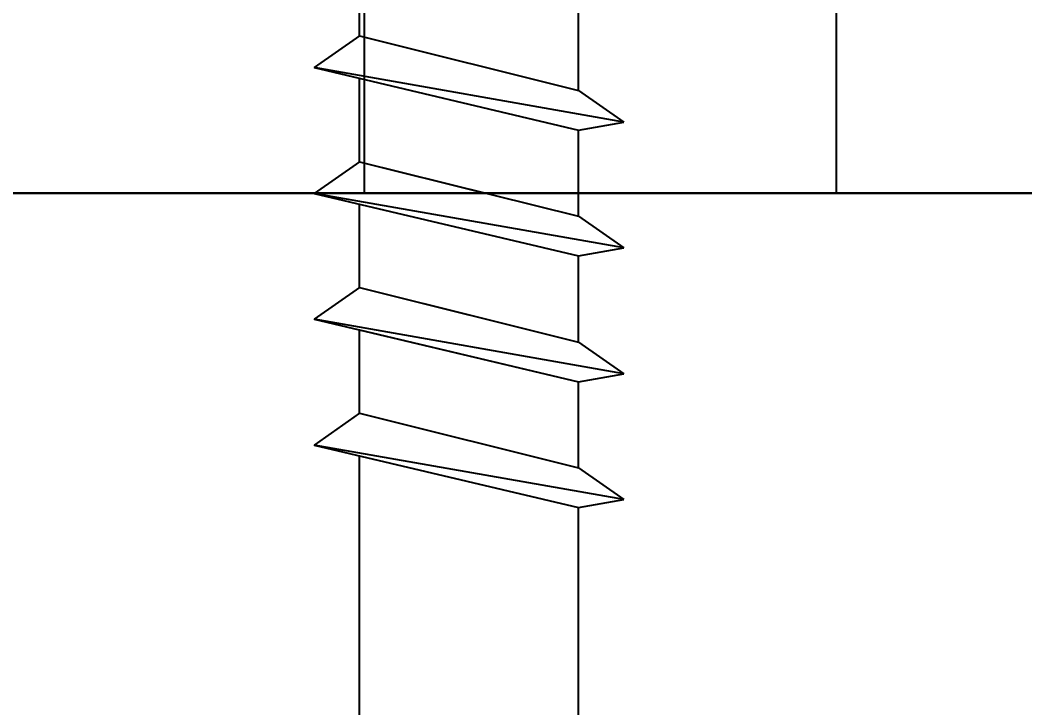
# Model space of a CAD drawing. Header units: inches. Extents: x -2661 to 42767, y -1222 to 9099.
# Drawn here: x -1096.398 to -1095.6, y 2641.67 to 2642.216 of the extents above; entities that cross this region are included whole.
import ezdxf
from ezdxf import colors
from ezdxf.entities.mleader import LeaderData, LeaderLine
from ezdxf.math import Vec2, Vec3

# ---------------------------------------------------------------- set-up
doc = ezdxf.new("R2010")
doc.units = ezdxf.units.IN
doc.header["$LTSCALE"] = 12
doc.header["$MEASUREMENT"] = 0
doc.layers.get('0').update_dxf_attribs({"linetype": 'CONTINUOUS'})
doc.layers.add('DESIGNER COMMENTS', color=221, linetype='CONTINUOUS', plot=False)
for name, color, linetype in [('S-ANNO-NOTE', 4, 'CONTINUOUS'), ('S-FASTENERS', 2, 'CONTINUOUS'), ('S-SIMPSON', 2, 'CONTINUOUS'), ('S-WOOD', 3, 'CONTINUOUS')]:
    doc.layers.add(name, color=color, linetype=linetype)
doc.styles.add('Arial', font='arial.ttf', dxfattribs={"width": 0.85})

# ---------------------------------------------------------------- blocks, each defined once
blk = doc.blocks.new('*U1284')
blk.add_lwpolyline([(1.5, -5.5), (0, -5.5), (0, 0), (1.5, 0)], close=True)
blk = doc.blocks.new('*U1147')
at = {"layer": 'S-WOOD'}
h = blk.add_hatch(dxfattribs=at)
h.set_pattern_fill('ANSI33', color=1, scale=3, angle=45, style=0)
h.set_pattern_definition([(90, (3.75, -8.375), (-0.75, 1e-16), []), (90, (4.125, -8), (-0.75, 1e-16), [0.375, -0.1875])])
h.paths.add_polyline_path([(5.25, -11.875), (0, -11.875), (0, 0), (5.25, 0)])
blk.add_lwpolyline([(5.25, -11.875), (0, -11.875), (0, 0), (5.25, 0)], close=True)
at = {"color": 4}
blk.add_lwpolyline([(0, 0), (5.25, 0), (5.25, -11.875), (0, -11.875)], close=True, dxfattribs=at)
blk = doc.blocks.new('SDS.25X6-f')
at = {"layer": 'S-SIMPSON'}
for p, q in [((0.087, -0.53156), (0.087, -2.75)), ((0.087, -0.53156), (0.087, -2.75)), ((-0.087, -0.536), (-0.087, -2.7912)), ((-0.087, -0.57493), (-0.087, -2.7912)), ((0.087, -2.68156), (0.087, -2.75)), ((0.087, -2.68156), (0.087, -2.75)), ((0.087, -2.68156), (0.087, -2.75)), ((0.087, -2.68156), (0.087, -2.75)), ((0.087, -2.68156), (0.087, -2.75)), ((0.087, -2.68156), (0.087, -2.75)), ((-0.087, -2.72493), (-0.087, -2.7912)), ((-0.087, -2.72493), (-0.087, -2.7912)), ((-0.087, -2.72493), (-0.087, -2.7912)), ((-0.087, -2.72493), (-0.087, -2.7912)), ((-0.087, -2.72493), (-0.087, -2.7912)), ((-0.087, -2.72493), (-0.087, -2.7912)), ((-0.087, -2.72493), (-0.087, -2.7912)), ((-0.087, -2.72493), (-0.087, -2.7912))]:
    blk.add_line(p, q, dxfattribs=at)
at = {"layer": 'S-SIMPSON', "color": 1}
for p, q in [((-0.123, -2.79972), (0.087, -2.75)), ((-0.123, -2.79972), (0.087, -2.75)), ((-0.123, -2.79972), (0.087, -2.75)), ((-0.123, -2.79972), (0.087, -2.75)), ((0.087, -2.75), (0.123, -2.75635)), ((0.087, -2.75), (0.123, -2.75635)), ((0.087, -2.75), (0.123, -2.75635)), ((0.087, -2.75), (0.123, -2.75635)), ((0.123, -2.75635), (-0.123, -2.79972)), ((0.123, -2.75635), (-0.123, -2.79972)), ((0.123, -2.75635), (-0.123, -2.79972)), ((0.123, -2.75635), (-0.123, -2.79972)), ((0.087, -2.78156), (0.123, -2.75635)), ((0.087, -2.78156), (0.123, -2.75635)), ((0.087, -2.78156), (0.123, -2.75635)), ((0.087, -2.78156), (0.123, -2.75635)), ((-0.087, -2.82493), (0.087, -2.78156)), ((-0.087, -2.82493), (0.087, -2.78156)), ((-0.087, -2.82493), (0.087, -2.78156)), ((-0.087, -2.82493), (0.087, -2.78156)), ((0.087, -2.78156), (0.087, -2.85)), ((0.087, -2.78156), (0.087, -2.85)), ((0.087, -2.78156), (0.087, -2.85)), ((0.087, -2.78156), (0.087, -2.85)), ((0.087, -2.78156), (0.087, -2.85)), ((0.087, -2.78156), (0.087, -2.85)), ((0.087, -2.78156), (0.087, -2.85)), ((0.087, -2.78156), (0.087, -2.85)), ((0.087, -2.78156), (0.087, -2.85)), ((0.087, -2.78156), (0.087, -2.85)), ((0.087, -2.78156), (0.087, -2.85)), ((0.087, -2.78156), (0.087, -2.85)), ((0.087, -2.78156), (0.087, -2.85)), ((0.087, -2.78156), (0.087, -2.85)), ((-0.087, -2.82493), (-0.123, -2.79972)), ((-0.087, -2.82493), (-0.123, -2.79972)), ((-0.087, -2.82493), (-0.123, -2.79972)), ((-0.087, -2.82493), (-0.123, -2.79972)), ((-0.087, -2.82493), (-0.123, -2.79972)), ((-0.087, -2.82493), (0, -2.80324)), ((-0.087, -2.82493), (-0.087, -2.8912)), ((-0.087, -2.82493), (-0.087, -2.8912)), ((-0.087, -2.82493), (-0.087, -2.8912)), ((-0.087, -2.82493), (-0.087, -2.8912)), ((-0.087, -2.82493), (-0.087, -2.8912)), ((-0.087, -2.82493), (-0.087, -2.8912)), ((-0.087, -2.82493), (-0.087, -2.8912)), ((-0.087, -2.82493), (-0.087, -2.8912)), ((-0.087, -2.82493), (-0.087, -2.8912)), ((-0.087, -2.82493), (-0.087, -2.8912)), ((-0.087, -2.82493), (-0.087, -2.8912)), ((-0.087, -2.82493), (-0.087, -2.8912)), ((-0.087, -2.82493), (-0.087, -2.8912)), ((-0.087, -2.82493), (-0.087, -2.8912)), ((-0.087, -2.82493), (-0.087, -2.8912)), ((-0.087, -2.82493), (-0.087, -2.8912)), ((-0.123, -2.89972), (0.087, -2.85)), ((-0.123, -2.89972), (0.087, -2.85)), ((-0.123, -2.89972), (0.087, -2.85)), ((-0.123, -2.89972), (0.087, -2.85)), ((-0.123, -2.89972), (0.087, -2.85)), ((-0.123, -2.89972), (0.087, -2.85)), ((-0.123, -2.89972), (0.087, -2.85)), ((-0.123, -2.89972), (0.087, -2.85)), ((-0.087, -2.8912), (0.087, -2.85)), ((0.087, -2.85), (0.123, -2.85635)), ((0.087, -2.85), (0.123, -2.85635)), ((0.087, -2.85), (0.123, -2.85635)), ((0.087, -2.85), (0.123, -2.85635)), ((0.087, -2.85), (0.123, -2.85635)), ((0.087, -2.85), (0.123, -2.85635)), ((0.087, -2.85), (0.123, -2.85635)), ((0.087, -2.85), (0.123, -2.85635)), ((0.087, -2.85), (0.123, -2.85635)), ((0.123, -2.85635), (-0.123, -2.89972)), ((0.123, -2.85635), (-0.123, -2.89972)), ((0.123, -2.85635), (-0.123, -2.89972)), ((0.123, -2.85635), (-0.123, -2.89972)), ((0.123, -2.85635), (-0.123, -2.89972)), ((0.123, -2.85635), (-0.123, -2.89972)), ((0.123, -2.85635), (-0.123, -2.89972)), ((0.123, -2.85635), (-0.123, -2.89972)), ((0.123, -2.85635), (-0.123, -2.89972)), ((0.087, -2.88156), (0.123, -2.85635)), ((0.087, -2.88156), (0.123, -2.85635)), ((0.087, -2.88156), (0.123, -2.85635)), ((0.087, -2.88156), (0.123, -2.85635)), ((0.087, -2.88156), (0.123, -2.85635)), ((0.087, -2.88156), (0.123, -2.85635)), ((0.087, -2.88156), (0.123, -2.85635)), ((0.087, -2.88156), (0.123, -2.85635)), ((0.087, -2.88156), (0.123, -2.85635)), ((-0.087, -2.92493), (0.087, -2.88156)), ((-0.087, -2.92493), (0.087, -2.88156)), ((-0.087, -2.92493), (0.087, -2.88156)), ((-0.087, -2.92493), (0.087, -2.88156)), ((-0.087, -2.92493), (0.087, -2.88156)), ((-0.087, -2.92493), (0.087, -2.88156)), ((-0.087, -2.92493), (0.087, -2.88156)), ((-0.087, -2.92493), (0.087, -2.88156)), ((-0.087, -2.92493), (0.087, -2.88156)), ((0.087, -2.88156), (0.087, -2.95)), ((0.087, -2.88156), (0.087, -2.95)), ((0.087, -2.88156), (0.087, -2.95)), ((0.087, -2.88156), (0.087, -2.95)), ((0.087, -2.88156), (0.087, -2.95)), ((0.087, -2.88156), (0.087, -2.95)), ((0.087, -2.88156), (0.087, -2.95)), ((0.087, -2.88156), (0.087, -2.95)), ((0.087, -2.88156), (0.087, -2.95)), ((0.087, -2.88156), (0.087, -2.95)), ((0.087, -2.88156), (0.087, -2.95)), ((0.087, -2.88156), (0.087, -2.95)), ((0.087, -2.88156), (0.087, -2.95)), ((0.087, -2.88156), (0.087, -2.95)), ((0.087, -2.88156), (0.087, -2.95)), ((0.087, -2.88156), (0.087, -2.95)), ((0.087, -2.88156), (0.087, -2.95)), ((0.087, -2.88156), (0.087, -2.95)), ((0.087, -2.88156), (0.087, -2.95)), ((0.087, -2.88156), (0.087, -2.95)), ((0.087, -2.88156), (0.087, -2.95)), ((-0.087, -2.92493), (-0.123, -2.89972)), ((-0.087, -2.92493), (-0.123, -2.89972)), ((-0.087, -2.92493), (-0.123, -2.89972)), ((-0.087, -2.92493), (-0.123, -2.89972)), ((-0.087, -2.92493), (-0.123, -2.89972)), ((-0.087, -2.92493), (-0.123, -2.89972)), ((-0.087, -2.92493), (-0.123, -2.89972)), ((-0.087, -2.92493), (-0.123, -2.89972)), ((-0.087, -2.92493), (-0.123, -2.89972)), ((-0.087, -2.92493), (-0.123, -2.89972)), ((-0.087, -2.92493), (-0.123, -2.89972)), ((-0.087, -2.92493), (-0.123, -2.89972)), ((-0.087, -2.92493), (-0.123, -2.89972)), ((-0.087, -2.92493), (0.01301, -2.9)), ((-0.087, -2.92493), (0.01301, -2.9)), ((-0.087, -2.92493), (0.01301, -2.9)), ((-0.087, -2.92493), (0, -2.90324)), ((-0.087, -2.92493), (-0.087, -2.9912)), ((-0.087, -2.92493), (-0.087, -2.9912)), ((-0.087, -2.92493), (-0.087, -2.9912)), ((-0.087, -2.92493), (-0.087, -2.9912)), ((-0.087, -2.92493), (-0.087, -2.9912)), ((-0.087, -2.92493), (-0.087, -2.9912)), ((-0.087, -2.92493), (-0.087, -2.9912)), ((-0.087, -2.92493), (-0.087, -2.9912)), ((-0.087, -2.92493), (-0.087, -2.9912)), ((-0.087, -2.92493), (-0.087, -2.9912)), ((-0.087, -2.92493), (-0.087, -2.9912)), ((-0.087, -2.92493), (-0.087, -2.9912)), ((-0.087, -2.92493), (-0.087, -2.9912)), ((-0.087, -2.92493), (-0.087, -2.9912)), ((-0.087, -2.92493), (-0.087, -2.9912)), ((-0.087, -2.92493), (-0.087, -2.9912)), ((-0.087, -2.92493), (-0.087, -2.9912)), ((-0.087, -2.92493), (-0.087, -2.9912)), ((-0.087, -2.92493), (-0.087, -2.9912)), ((-0.087, -2.92493), (-0.087, -2.9912)), ((-0.087, -2.92493), (-0.087, -2.9912)), ((-0.123, -2.99972), (0.087, -2.95)), ((-0.123, -2.99972), (0.087, -2.95)), ((-0.123, -2.99972), (0.087, -2.95)), ((-0.123, -2.99972), (0.087, -2.95)), ((-0.123, -2.99972), (0.087, -2.95)), ((-0.123, -2.99972), (0.087, -2.95)), ((-0.123, -2.99972), (0.087, -2.95)), ((-0.123, -2.99972), (0.087, -2.95)), ((-0.123, -2.99972), (0.087, -2.95)), ((-0.123, -2.99972), (0.087, -2.95)), ((-0.123, -2.99972), (0.087, -2.95)), ((-0.123, -2.99972), (0.087, -2.95)), ((0.087, -2.95), (0.123, -2.95635)), ((0.087, -2.95), (0.123, -2.95635)), ((0.087, -2.95), (0.123, -2.95635)), ((0.087, -2.95), (0.123, -2.95635)), ((0.087, -2.95), (0.123, -2.95635)), ((0.087, -2.95), (0.123, -2.95635)), ((0.087, -2.95), (0.123, -2.95635)), ((0.087, -2.95), (0.123, -2.95635)), ((0.087, -2.95), (0.123, -2.95635)), ((0.087, -2.95), (0.123, -2.95635)), ((0.087, -2.95), (0.123, -2.95635)), ((0.087, -2.95), (0.123, -2.95635)), ((0.123, -2.95635), (-0.123, -2.99972)), ((0.123, -2.95635), (-0.123, -2.99972)), ((0.123, -2.95635), (-0.123, -2.99972)), ((0.123, -2.95635), (-0.123, -2.99972)), ((0.123, -2.95635), (-0.123, -2.99972)), ((0.123, -2.95635), (-0.123, -2.99972)), ((0.123, -2.95635), (-0.123, -2.99972)), ((0.123, -2.95635), (-0.123, -2.99972)), ((0.123, -2.95635), (-0.123, -2.99972)), ((0.123, -2.95635), (-0.123, -2.99972)), ((0.123, -2.95635), (-0.123, -2.99972)), ((0.123, -2.95635), (-0.123, -2.99972)), ((0.087, -2.98156), (0.123, -2.95635)), ((0.087, -2.98156), (0.123, -2.95635)), ((0.087, -2.98156), (0.123, -2.95635)), ((0.087, -2.98156), (0.123, -2.95635)), ((0.087, -2.98156), (0.123, -2.95635)), ((0.087, -2.98156), (0.123, -2.95635)), ((0.087, -2.98156), (0.123, -2.95635)), ((0.087, -2.98156), (0.123, -2.95635)), ((0.087, -2.98156), (0.123, -2.95635)), ((0.087, -2.98156), (0.123, -2.95635)), ((0.087, -2.98156), (0.123, -2.95635)), ((0.087, -2.98156), (0.123, -2.95635)), ((-0.087, -3.02493), (0.087, -2.98156)), ((-0.087, -3.02493), (0.087, -2.98156)), ((-0.087, -3.02493), (0.087, -2.98156)), ((-0.087, -3.02493), (0.087, -2.98156)), ((-0.087, -3.02493), (0.087, -2.98156)), ((-0.087, -3.02493), (0.087, -2.98156)), ((-0.087, -3.02493), (0.087, -2.98156)), ((-0.087, -3.02493), (0.087, -2.98156)), ((-0.087, -3.02493), (0.087, -2.98156)), ((-0.087, -3.02493), (0.087, -2.98156)), ((-0.087, -3.02493), (0.087, -2.98156)), ((-0.087, -3.02493), (0.087, -2.98156)), ((0.087, -2.98156), (0.087, -3.05)), ((0.087, -2.98156), (0.087, -3.05)), ((0.087, -2.98156), (0.087, -3.05)), ((0.087, -2.98156), (0.087, -3.05)), ((0.087, -2.98156), (0.087, -3.05)), ((0.087, -2.98156), (0.087, -3.05)), ((0.087, -2.98156), (0.087, -3.05)), ((0.087, -2.98156), (0.087, -3.05)), ((0.087, -2.98156), (0.087, -3.05)), ((0.087, -2.98156), (0.087, -3.05)), ((0.087, -2.98156), (0.087, -3.05)), ((0.087, -2.98156), (0.087, -3.05)), ((0.087, -2.98156), (0.087, -3.05)), ((0.087, -2.98156), (0.087, -3.05)), ((0.087, -2.98156), (0.087, -3.05)), ((0.087, -2.98156), (0.087, -3.05)), ((0.087, -2.98156), (0.087, -3.05)), ((0.087, -2.98156), (0.087, -3.05)), ((0.087, -2.98156), (0.087, -3.05)), ((0.087, -2.98156), (0.087, -3.05)), ((0.087, -2.98156), (0.087, -3.05)), ((0.087, -2.98156), (0.087, -3.05)), ((0.087, -2.98156), (0.087, -3.05)), ((0.087, -2.98156), (0.087, -3.05)), ((0.087, -2.98156), (0.087, -3.05)), ((-0.087, -3.02493), (-0.123, -2.99972)), ((-0.087, -3.02493), (-0.123, -2.99972)), ((-0.087, -3.02493), (-0.123, -2.99972)), ((-0.087, -3.02493), (-0.123, -2.99972)), ((-0.087, -3.02493), (-0.123, -2.99972)), ((-0.087, -3.02493), (-0.123, -2.99972)), ((-0.087, -3.02493), (-0.123, -2.99972)), ((-0.087, -3.02493), (-0.123, -2.99972)), ((-0.087, -3.02493), (-0.123, -2.99972)), ((-0.087, -3.02493), (-0.123, -2.99972)), ((-0.087, -3.02493), (-0.123, -2.99972)), ((-0.087, -3.02493), (-0.123, -2.99972)), ((-0.087, -3.02493), (-0.123, -2.99972)), ((-0.087, -3.02493), (-0.123, -2.99972)), ((-0.087, -3.02493), (-0.123, -2.99972)), ((-0.087, -3.02493), (0.01301, -3)), ((-0.087, -3.02493), (0.01301, -3)), ((-0.087, -3.02493), (0.01301, -3)), ((-0.087, -3.02493), (-0.087, -3.0912)), ((-0.087, -3.02493), (-0.087, -3.0912)), ((-0.087, -3.02493), (-0.087, -3.0912)), ((-0.087, -3.02493), (-0.087, -3.0912)), ((-0.087, -3.02493), (-0.087, -3.0912)), ((-0.087, -3.02493), (-0.087, -3.0912)), ((-0.087, -3.02493), (-0.087, -3.0912)), ((-0.087, -3.02493), (-0.087, -3.0912)), ((-0.087, -3.02493), (-0.087, -3.0912)), ((-0.087, -3.02493), (-0.087, -3.0912)), ((-0.087, -3.02493), (-0.087, -3.0912)), ((-0.087, -3.02493), (-0.087, -3.0912)), ((-0.087, -3.02493), (-0.087, -3.0912)), ((-0.087, -3.02493), (-0.087, -3.0912)), ((-0.087, -3.02493), (-0.087, -3.0912)), ((-0.087, -3.02493), (-0.087, -3.0912)), ((-0.087, -3.02493), (-0.087, -3.0912)), ((-0.087, -3.02493), (-0.087, -3.0912)), ((-0.087, -3.02493), (-0.087, -3.0912)), ((-0.087, -3.02493), (-0.087, -3.0912)), ((-0.087, -3.02493), (-0.087, -3.0912)), ((-0.087, -3.02493), (-0.087, -3.0912)), ((-0.087, -3.02493), (-0.087, -3.0912)), ((-0.087, -3.02493), (-0.087, -3.0912)), ((-0.087, -3.02493), (-0.087, -3.0912)), ((-0.123, -3.09972), (0.087, -3.05)), ((-0.123, -3.09972), (0.087, -3.05)), ((-0.123, -3.09972), (0.087, -3.05)), ((-0.123, -3.09972), (0.087, -3.05)), ((-0.123, -3.09972), (0.087, -3.05)), ((-0.123, -3.09972), (0.087, -3.05)), ((-0.123, -3.09972), (0.087, -3.05)), ((-0.123, -3.09972), (0.087, -3.05)), ((-0.123, -3.09972), (0.087, -3.05)), ((-0.123, -3.09972), (0.087, -3.05)), ((-0.123, -3.09972), (0.087, -3.05)), ((-0.123, -3.09972), (0.087, -3.05)), ((-0.123, -3.09972), (0.087, -3.05)), ((-0.123, -3.09972), (0.087, -3.05)), ((-0.123, -3.09972), (0.087, -3.05)), ((-0.123, -3.09972), (0.087, -3.05)), ((-0.123, -3.09972), (0.087, -3.05)), ((-0.123, -3.09972), (0.087, -3.05)), ((-0.123, -3.09972), (0.087, -3.05)), ((0.087, -3.05), (0.123, -3.05635)), ((0.087, -3.05), (0.123, -3.05635)), ((0.087, -3.05), (0.123, -3.05635)), ((0.087, -3.05), (0.123, -3.05635)), ((0.087, -3.05), (0.123, -3.05635)), ((0.087, -3.05), (0.123, -3.05635)), ((0.087, -3.05), (0.123, -3.05635)), ((0.087, -3.05), (0.123, -3.05635)), ((0.087, -3.05), (0.123, -3.05635)), ((0.087, -3.05), (0.123, -3.05635)), ((0.087, -3.05), (0.123, -3.05635)), ((0.087, -3.05), (0.123, -3.05635)), ((0.087, -3.05), (0.123, -3.05635)), ((0.087, -3.05), (0.123, -3.05635)), ((0.087, -3.05), (0.123, -3.05635)), ((0.087, -3.05), (0.123, -3.05635)), ((0.087, -3.05), (0.123, -3.05635)), ((0.087, -3.05), (0.123, -3.05635)), ((0.087, -3.05), (0.123, -3.05635)), ((0.123, -3.05635), (-0.123, -3.09972)), ((0.123, -3.05635), (-0.123, -3.09972)), ((0.123, -3.05635), (-0.123, -3.09972)), ((0.123, -3.05635), (-0.123, -3.09972)), ((0.123, -3.05635), (-0.123, -3.09972)), ((0.123, -3.05635), (-0.123, -3.09972)), ((0.123, -3.05635), (-0.123, -3.09972)), ((0.123, -3.05635), (-0.123, -3.09972)), ((0.123, -3.05635), (-0.123, -3.09972)), ((0.123, -3.05635), (-0.123, -3.09972)), ((0.123, -3.05635), (-0.123, -3.09972)), ((0.123, -3.05635), (-0.123, -3.09972)), ((0.123, -3.05635), (-0.123, -3.09972)), ((0.123, -3.05635), (-0.123, -3.09972)), ((0.123, -3.05635), (-0.123, -3.09972)), ((0.123, -3.05635), (-0.123, -3.09972)), ((0.123, -3.05635), (-0.123, -3.09972)), ((0.123, -3.05635), (-0.123, -3.09972)), ((0.123, -3.05635), (-0.123, -3.09972)), ((0.087, -3.08156), (0.123, -3.05635)), ((0.087, -3.08156), (0.123, -3.05635)), ((0.087, -3.08156), (0.123, -3.05635)), ((0.087, -3.08156), (0.123, -3.05635)), ((0.087, -3.08156), (0.123, -3.05635)), ((0.087, -3.08156), (0.123, -3.05635)), ((0.087, -3.08156), (0.123, -3.05635)), ((0.087, -3.08156), (0.123, -3.05635)), ((0.087, -3.08156), (0.123, -3.05635)), ((0.087, -3.08156), (0.123, -3.05635)), ((0.087, -3.08156), (0.123, -3.05635)), ((0.087, -3.08156), (0.123, -3.05635)), ((0.087, -3.08156), (0.123, -3.05635)), ((0.087, -3.08156), (0.123, -3.05635)), ((0.087, -3.08156), (0.123, -3.05635)), ((0.087, -3.08156), (0.123, -3.05635)), ((0.087, -3.08156), (0.123, -3.05635)), ((0.087, -3.08156), (0.123, -3.05635)), ((0.087, -3.08156), (0.123, -3.05635)), ((-0.087, -3.12493), (0.087, -3.08156)), ((-0.087, -3.12493), (0.087, -3.08156)), ((-0.087, -3.12493), (0.087, -3.08156)), ((-0.087, -3.12493), (0.087, -3.08156)), ((-0.087, -3.12493), (0.087, -3.08156)), ((-0.087, -3.12493), (0.087, -3.08156)), ((-0.087, -3.12493), (0.087, -3.08156)), ((-0.087, -3.12493), (0.087, -3.08156)), ((-0.087, -3.12493), (0.087, -3.08156)), ((-0.087, -3.12493), (0.087, -3.08156)), ((-0.087, -3.12493), (0.087, -3.08156)), ((-0.087, -3.12493), (0.087, -3.08156)), ((-0.087, -3.12493), (0.087, -3.08156)), ((-0.087, -3.12493), (0.087, -3.08156)), ((-0.087, -3.12493), (0.087, -3.08156)), ((-0.087, -3.12493), (0.087, -3.08156)), ((-0.087, -3.12493), (0.087, -3.08156)), ((-0.087, -3.12493), (0.087, -3.08156)), ((-0.087, -3.12493), (0.087, -3.08156)), ((0.087, -3.08156), (0.087, -3.15)), ((0.087, -3.08156), (0.087, -3.15)), ((0.087, -3.08156), (0.087, -3.15)), ((0.087, -3.08156), (0.087, -3.15)), ((0.087, -3.08156), (0.087, -3.15)), ((0.087, -3.08156), (0.087, -3.15)), ((0.087, -3.08156), (0.087, -3.15)), ((0.087, -3.08156), (0.087, -3.15)), ((0.087, -3.08156), (0.087, -3.15)), ((0.087, -3.08156), (0.087, -3.15)), ((0.087, -3.08156), (0.087, -3.15)), ((0.087, -3.08156), (0.087, -3.15)), ((-0.087, -3.12493), (-0.123, -3.09972)), ((-0.087, -3.12493), (-0.123, -3.09972)), ((-0.087, -3.12493), (-0.123, -3.09972)), ((-0.087, -3.12493), (-0.123, -3.09972)), ((-0.087, -3.12493), (-0.123, -3.09972)), ((-0.087, -3.12493), (-0.123, -3.09972)), ((-0.087, -3.12493), (-0.123, -3.09972)), ((-0.087, -3.12493), (-0.123, -3.09972)), ((-0.087, -3.12493), (-0.123, -3.09972)), ((-0.087, -3.12493), (-0.123, -3.09972)), ((-0.087, -3.12493), (-0.123, -3.09972)), ((-0.087, -3.12493), (-0.123, -3.09972)), ((-0.087, -3.12493), (-0.123, -3.09972)), ((-0.087, -3.12493), (-0.123, -3.09972)), ((-0.087, -3.12493), (-0.123, -3.09972)), ((-0.087, -3.12493), (-0.123, -3.09972)), ((-0.087, -3.12493), (-0.123, -3.09972)), ((-0.087, -3.12493), (-0.123, -3.09972)), ((-0.087, -3.12493), (-0.123, -3.09972)), ((-0.087, -3.12493), (-0.123, -3.09972)), ((-0.087, -3.12493), (-0.123, -3.09972)), ((-0.087, -3.12493), (-0.123, -3.09972)), ((-0.087, -3.12493), (-0.123, -3.09972)), ((-0.087, -3.12493), (0, -3.10324)), ((-0.087, -3.12493), (0, -3.10324)), ((-0.087, -3.12493), (0, -3.10324)), ((-0.087, -3.12493), (0, -3.10324)), ((-0.087, -3.12493), (-0.087, -3.1912)), ((-0.087, -3.12493), (-0.087, -3.1912)), ((-0.087, -3.12493), (-0.087, -3.1912)), ((-0.087, -3.12493), (-0.087, -3.1912)), ((-0.087, -3.12493), (-0.087, -3.1912)), ((-0.087, -3.12493), (-0.087, -3.1912)), ((-0.087, -3.12493), (-0.087, -3.1912)), ((-0.087, -3.12493), (-0.087, -3.1912)), ((-0.087, -3.12493), (-0.087, -3.1912)), ((-0.087, -3.12493), (-0.087, -3.1912)), ((-0.087, -3.12493), (-0.087, -3.1912)), ((-0.087, -3.12493), (-0.087, -3.1912)), ((-0.087, -3.12493), (-0.087, -3.1912)), ((-0.087, -3.12493), (-0.087, -3.1912))]:
    blk.add_line(p, q, dxfattribs=at)
blk = doc.blocks.new('*U1812')
at = {"layer": 'S-FASTENERS'}
blk.add_blockref('SDS.25X6-f', (0, 0), dxfattribs=at)

msp = doc.modelspace()

# ---------------------------------------------------------------- block references
at = {"layer": 'S-FASTENERS', "xscale": -1, "rotation": 180}
msp.add_blockref('*U1812', (-1096.04159, 2639.07881), dxfattribs=at)
at = {"layer": 'S-WOOD'}
msp.add_blockref('*U1147', (-1098.54159, 2653.95381), dxfattribs=at)
at = {"layer": 'S-WOOD', "rotation": 270}
msp.add_blockref('*U1284', (-1093.29159, 2642.07881), dxfattribs=at)

# ---------------------------------------------------------------- leaders
at = {"layer": 'DESIGNER COMMENTS'}
ml = msp.add_multileader_mtext('Standard', dxfattribs=at)
ml.set_content('\\A1;{\\C221;**OR REMOVE BLOCKING  AND CHECK STEEL BEAM FOR COMPRESSION/FULLY UNBRACED**}', color=4, style='Arial')
ml.set_leader_properties(color=2)
ml.build(insert=Vec2(0, 0))
ml.multileader.update_dxf_attribs({"dogleg_length": 0.36, "arrow_head_size": 1.3125, "scale": 12})
ctx = ml.context
ctx.base_point, ctx.scale, ctx.char_height, ctx.arrow_head_size, ctx.landing_gap_size, ctx.plane_origin = Vec3(-919.29777, 2809.54938), 12, 1.125, 1.3125, 1.08, Vec3(-896.24507, 3109.25481)
ctx.text_align_type = 2
notes = []
notes.append((ctx, [(0, (0, 0, 0), (0, 0), (1, 0), 1, [])]))
ctx.mtext.insert, ctx.mtext.width, ctx.mtext.alignment, ctx.mtext.flow_direction = Vec3(-900.59759, 2810.12148), 18.6130968, 3, 5
ml = msp.add_multileader_mtext('Standard', dxfattribs=at)
ml.set_content('\\A1;{\\C221;**OR REMOVE BLOCKING  AND CHECK STEEL BEAM FOR COMPRESSION/FULLY UNBRACED**}', color=4, style='Arial')
ml.set_leader_properties(color=2)
ml.build(insert=Vec2(0, 0))
ml.multileader.update_dxf_attribs({"dogleg_length": 0.36, "arrow_head_size": 1.3125, "scale": 12})
ctx = ml.context
ctx.base_point, ctx.scale, ctx.char_height, ctx.arrow_head_size, ctx.landing_gap_size, ctx.plane_origin = Vec3(-899.76304, 2702.80006), 12, 1.125, 1.3125, 1.08, Vec3(-876.71034, 3002.50548)
ctx.text_align_type = 2
notes.append((ctx, [(0, (0, 0, 0), (0, 0), (1, 0), 1, [])]))
ctx.mtext.insert, ctx.mtext.width, ctx.mtext.alignment, ctx.mtext.flow_direction = Vec3(-881.06286, 2703.37215), 18.6130968, 3, 5
at = {"layer": 'S-ANNO-NOTE'}
ml = msp.add_multileader_mtext('Standard', dxfattribs=at)
ml.set_content('"A35" CLIPS PER SHEAR WALL SCHEDULE', color=4, style='Arial')
ml.set_leader_properties(color=2)
ml.build(insert=Vec2(0, 0))
ml.multileader.update_dxf_attribs({"dogleg_length": 0.125, "arrow_head_size": 1.3125, "scale": 12})
ctx = ml.context
ctx.base_point, ctx.scale, ctx.char_height, ctx.arrow_head_size, ctx.landing_gap_size, ctx.plane_origin = Vec3(-1037.67543, 2628.37827), 12, 1.125, 1.3125, 1.08, Vec3(-1021.98513, 2857.73007)
ctx.text_align_type = 2
notes.append((ctx, [(1, (1, 1, 0), (-1018.44473, 2628.37827), (-1, 0), 1.5, [(0, [(-1001.95828, 2642.53328), (-1005.39032, 2646.59654)], 0, [])])]))
ctx.mtext.insert, ctx.mtext.width, ctx.mtext.defined_height, ctx.mtext.alignment, ctx.mtext.flow_direction = Vec3(-1021.02473, 2628.95036), 17.8960953, 4.07586, 3, 5
ml = msp.add_multileader_mtext('Standard', dxfattribs=at)
ml.set_content('\\A1;JOIST PER PLAN', color=4, style='Arial')
ml.set_leader_properties(color=2)
ml.build(insert=Vec2(0, 0))
ml.multileader.update_dxf_attribs({"dogleg_length": 0.36, "arrow_head_size": 1.3125, "scale": 12})
ctx = ml.context
ctx.base_point, ctx.scale, ctx.char_height, ctx.arrow_head_size, ctx.landing_gap_size, ctx.plane_origin = Vec3(-1032.72328, 2634.37827), 12, 1.125, 1.3125, 1.08, Vec3(-972.19653, 2932.33919)
ctx.text_align_type = 2
notes.append((ctx, [(0, (1, 1, 0), (-1018.44473, 2634.37827), (-1, 0), 1.5, [(0, [(-1013.49115, 2641.95514)], 0, [])])]))
ctx.mtext.insert, ctx.mtext.width, ctx.mtext.alignment, ctx.mtext.flow_direction = Vec3(-1021.02473, 2634.95036), 17.75, 3, 5
ml = msp.add_multileader_mtext('Standard', dxfattribs=at)
ml.set_content('\\A1;1{\\H0.7x;\\S3#4;}"x FULL DEPTH LSL BLOCKING @48"O.C., w/ (3) 10d NAILS PER BLOCK, TYP. ', color=4, style='Arial')
ml.set_leader_properties(color=2)
ml.build(insert=Vec2(0, 0))
ml.multileader.update_dxf_attribs({"dogleg_length": 0.36, "arrow_head_size": 1.3125, "scale": 12})
ctx = ml.context
ctx.base_point, ctx.scale, ctx.char_height, ctx.arrow_head_size, ctx.landing_gap_size, ctx.plane_origin = Vec3(-894.14043, 2631.78215), 12, 1.125, 1.3125, 1.08, Vec3(-836.21189, 2928.25674)
ctx.text_align_type = 2
notes.append((ctx, [(0, (1, 1, 0), (-872.55173, 2631.78215), (-1, 0), 1.5, [(0, [(-864.81039, 2641.95761)], 0, [])])]))
ctx.mtext.insert, ctx.mtext.width, ctx.mtext.alignment, ctx.mtext.flow_direction = Vec3(-875.13173, 2632.45592), 18.6130968, 3, 5
ml = msp.add_multileader_mtext('Standard', dxfattribs=at)
ml.set_content('\\A1;STEEL BEAM PER PLAN  AND WEB FILLER PER TYPICAL DETAILS', color=256, style='Arial')
ml.set_leader_properties(color=2)
ml.build(insert=Vec2(0, 0))
ml.multileader.update_dxf_attribs({"dogleg_length": 0.36, "arrow_head_size": 1.3125, "scale": 12})
ctx = ml.context
ctx.base_point, ctx.scale, ctx.char_height, ctx.arrow_head_size, ctx.landing_gap_size, ctx.plane_origin = Vec3(-890.74997, 2622.52572), 12, 1.125, 1.3125, 0.75, Vec3(-925.90112, 2905.19491)
ctx.text_align_type = 2
notes.append((ctx, [(1, (1, 1, 0), (-872.55173, 2622.52572), (-1, 0), 1.5, [(0, [(-857.33363, 2641.83014)], 0, [])])]))
ctx.mtext.insert, ctx.mtext.rotation, ctx.mtext.width, ctx.mtext.defined_height, ctx.mtext.alignment, ctx.mtext.flow_direction = Vec3(-874.80173, 2623.09782), 6.283185, 18.4617252, 3.69153, 3, 5
for ctx, leaders in notes:
    for number, flags, end, landing, length, lines in leaders:
        leader = LeaderData()
        leader.index, (leader.has_last_leader_line, leader.has_dogleg_vector, leader.attachment_direction) = number, flags
        leader.last_leader_point, leader.dogleg_vector, leader.dogleg_length = Vec3(end), Vec3(landing), length
        for number, points, colour, breaks in lines:
            line = LeaderLine()
            line.index, line.vertices, line.color, line.breaks = number, Vec3.list(points), colors.encode_raw_color(colour), breaks
            leader.lines.append(line)
        ctx.leaders.append(leader)

doc.saveas('drawing.dxf')
